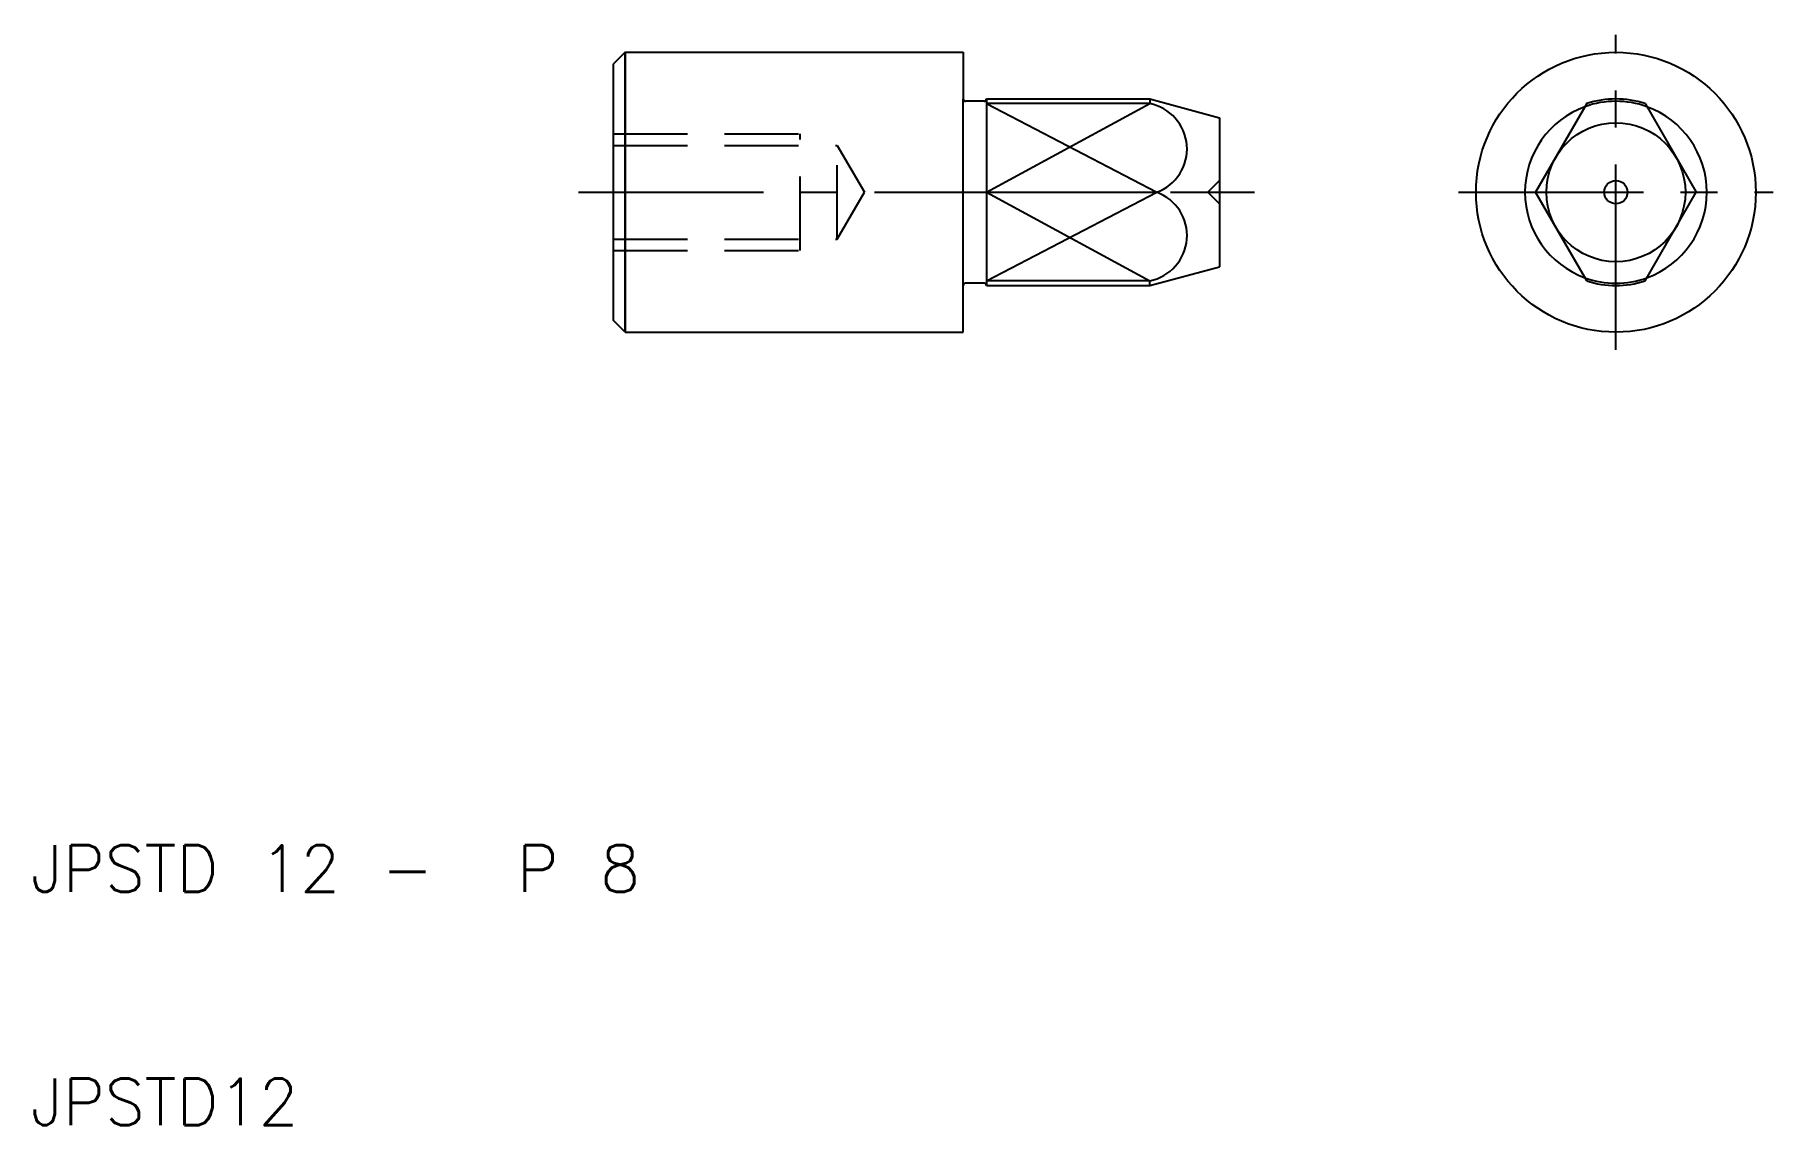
# Model space of a CAD drawing. Extents: x 10.2 to 84.7, y 10 to 56.8.
import ezdxf

# ---------------------------------------------------------------- set-up
doc = ezdxf.new("R2010")
doc.units = 0
doc.header["$LTSCALE"] = 0.25
doc.linetypes.add('CENTER', pattern=[50.8, 31.75, -6.35, 6.35, -6.35])
doc.linetypes.add('DASHED', pattern=[19.05, 12.7, -6.35])
doc.layers.get('0').update_dxf_attribs({"linetype": 'CONTINUOUS'})
doc.layers.add('CENTER', color=1, linetype='CENTER')
doc.styles.get("Standard").update_dxf_attribs({"font": 'txt.shx', "bigfont": 'extfont.shx'})

msp = doc.modelspace()

# ---------------------------------------------------------------- linework, layer by layer
for p, q in [((35.5, 56), (35, 55.5)), ((35.5, 56), (35.5, 44)), ((35.5, 44), (35.5, 56)), ((35.5, 56), (50, 56)), ((50, 56), (50, 54)), ((35, 44.5), (35, 55.5)), ((50, 46), (50, 54)), ((50.9, 53.9), (50.1, 53.9)), ((51, 54), (58, 54)), ((51, 54), (51, 46)), ((58, 53.799671), (51, 53.799671)), ((58, 54), (61, 53.196152)), ((58, 54), (58, 53.799671)), ((76.75, 53.799671), (74.556259, 50)), ((79.25, 53.799671), (81.443741, 50)), ((61, 53.196152), (61, 46.803848)), ((51, 50), (58.3, 50)), ((76.75, 46.200329), (74.556259, 50)), ((79.25, 46.200329), (81.443741, 50)), ((58, 46), (61, 46.803848)), ((50, 44), (50, 46)), ((50.9, 46.1), (50.1, 46.1)), ((58, 46.200329), (51, 46.200329)), ((51, 46), (58, 46)), ((58, 46), (58, 46.200329)), ((35.5, 44), (35, 44.5)), ((35.5, 44), (50, 44))]:
    msp.add_line(p, q)
at = {"color": 3}
for p, q in [((51, 50), (58, 53.799671)), ((51, 53.799671), (58.3, 50)), ((51, 46.200329), (58.3, 50)), ((51, 50), (58, 46.200329))]:
    msp.add_line(p, q, dxfattribs=at)
at = {"color": 3, "linetype": 'DASHED'}
for p, q in [((35, 52.5), (43, 52.5)), ((43, 47.5), (43, 52.5)), ((35, 52.0095), (44.6, 52.0095)), ((44.6, 47.9905), (44.6, 52.0095)), ((44.6, 52.0095), (45.760185, 50)), ((44.6, 47.9905), (45.760185, 50)), ((60.5, 50), (61, 50.5)), ((60.5, 50), (61, 49.5)), ((35, 47.9905), (44.6, 47.9905)), ((35, 47.5), (43, 47.5))]:
    msp.add_line(p, q, dxfattribs=at)
for radius in [6, 2.982367, 0.5]:
    msp.add_circle((78, 50), radius)
for centre, radius, start, end in [((50.1, 54), 0.1, 180, 270), ((50.9, 54), 0.1, 270, 0), ((57.624318, 51.858331), 1.977357, 289.981076, 79.047679), ((78, 50), 4, 71.790043, 108.209957), ((78, 50), 3.9, 109.88116, 250.11884), ((78, 50), 3.9, 289.88116, 70.11884), ((57.624318, 48.141669), 1.977357, 280.952321, 70.018924), ((50.1, 46), 0.1, 90, 180), ((50.9, 46), 0.1, 0, 90), ((78, 50), 4, 251.790043, 288.209957)]:
    msp.add_arc(centre, radius, start, end)
for start, end in [(70.11884, 109.88116), (250.11884, 289.88116)]:
    msp.add_arc((78, 50), 3.9, start, end, dxfattribs=at)
at = {"layer": 'CENTER', "color": 1, "linetype": 'CENTER'}
for p, q in [((78, 43.25), (78, 56.75)), ((33.5, 50), (62.5, 50)), ((71.25, 50), (84.75, 50))]:
    msp.add_line(p, q, dxfattribs=at)

# ---------------------------------------------------------------- texts
for s, p in [('JPSTD 12 -  P 8', (10, 20)), ('JPSTD12', (10, 10))]:
    msp.add_text(s, height=2).set_placement(p)

doc.saveas('drawing.dxf')
